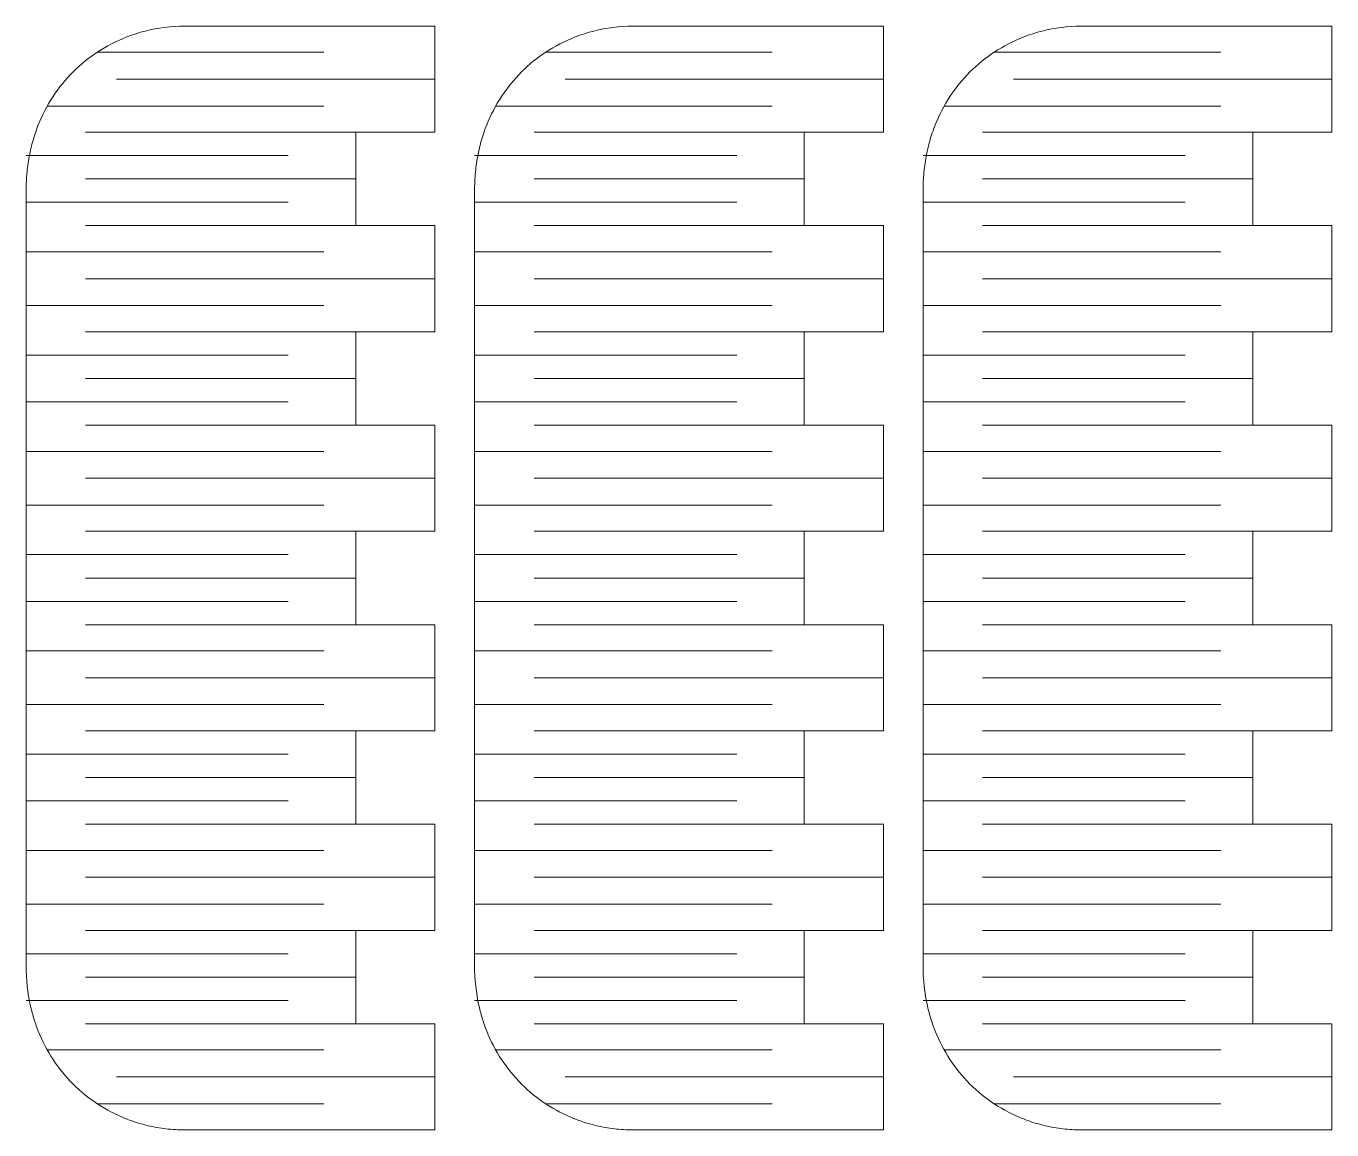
# Model space of a CAD drawing. Header units: millimetres. Extents: x -297 to 399, y -331 to 222.
# Drawn here: x 300 to 399, y 45.6 to 129.4 of the extents above; entities that cross this region are included whole.
import ezdxf

# ---------------------------------------------------------------- set-up
doc = ezdxf.new("R2010")
doc.units = ezdxf.units.MM
doc.header["$MEASUREMENT"] = 0
doc.layers.add('Layer 1', color=7, linetype='Continuous')

msp = doc.modelspace()

# ---------------------------------------------------------------- linework, layer by layer
at = {"layer": 'Layer 1', "color": 250, "lineweight": 20}
for points in [[(307.2981, 128.3985), (306.5568, 128.0825), (305.8446, 127.6924), (305.1813, 127.2326), (305.1813, 127.2326), (304.5198, 126.7741), (303.9069, 126.2463), (303.3525, 125.663), (303.3525, 125.663), (302.7996, 125.0813), (302.3049, 124.4442), (301.8812, 123.7625), (301.8812, 123.7625), (301.4541, 123.0753), (301.0992, 122.3426), (300.8188, 121.5847), (300.8188, 121.5847), (300.7419, 121.3768), (300.6706, 121.1671), (300.6049, 120.9555), (300.6049, 120.9555), (300.5387, 120.7422), (300.4783, 120.527), (300.4235, 120.3104), (300.4235, 120.3104), (300.3681, 120.0914), (300.3185, 119.8709), (300.2745, 119.6493), (300.2745, 119.6493), (300.2299, 119.4246), (300.1911, 119.1989), (300.1579, 118.9722), (300.1579, 118.9722), (300.1242, 118.742), (300.0964, 118.5109), (300.0738, 118.2792), (300.0738, 118.2792), (300.0507, 118.0434), (300.033, 117.807), (300.0221, 117.5703), (300.0221, 117.5703), (300.0109, 117.3288), (300.0069, 117.0871), (300.0028, 116.8454), (300.0028, 116.8454), (300.0028, 116.8454), (300.0028, 58.1582), (300.0028, 58.1582), (300.0028, 58.1582), (300.0028, 58.1582), (300.0102, 57.7435), (300.0102, 57.7435), (300.0102, 57.7435), (300.0102, 57.7435), (300.0274, 57.3362), (300.0274, 57.3362), (300.0274, 57.3362), (300.0274, 57.3362), (300.0545, 56.9365), (300.0545, 56.9365), (300.0545, 56.9365), (300.0545, 56.9365), (300.0914, 56.5441), (300.0914, 56.5441), (300.0914, 56.5441), (300.0914, 56.5441), (300.1382, 56.1593), (300.1382, 56.1593), (300.1382, 56.1593), (300.1382, 56.1593), (300.1949, 55.782), (300.1949, 55.782), (300.1949, 55.782), (300.1949, 55.782), (300.2614, 55.4121), (300.2614, 55.4121), (300.2614, 55.4121), (300.3278, 55.0712), (300.4077, 54.7328), (300.5013, 54.3982), (300.5013, 54.3982), (300.5938, 54.0677), (300.6996, 53.741), (300.8188, 53.4189), (300.8188, 53.4189), (301.0992, 52.661), (301.4539, 51.9287), (301.8808, 51.2417), (301.8808, 51.2417), (302.3045, 50.5598), (302.7994, 49.9226), (303.3525, 49.3406), (303.3525, 49.3406), (303.9067, 48.7574), (304.5195, 48.2298), (305.1807, 47.7714), (305.1807, 47.7714), (305.8442, 47.3115), (306.5565, 46.9213), (307.2981, 46.6051), (307.2981, 46.6051), (307.5094, 46.515), (307.723, 46.4309), (307.939, 46.3531), (307.939, 46.3531), (308.154, 46.2756), (308.3712, 46.2042), (308.5903, 46.1393), (308.5903, 46.1393), (308.8091, 46.0744), (309.0298, 46.0159), (309.252, 45.9637), (309.252, 45.9637), (309.4747, 45.9115), (309.6988, 45.8657), (309.9241, 45.8265), (309.9241, 45.8265), (310.1506, 45.787), (310.3782, 45.7542), (310.6066, 45.7274), (310.6066, 45.7274), (310.8369, 45.7004), (311.068, 45.6795), (311.2995, 45.6667), (311.2995, 45.6667), (311.5337, 45.6537), (311.7682, 45.6489), (312.0028, 45.6442), (312.0028, 45.6442), (312.0028, 45.6442), (331.0028, 45.6442), (331.0028, 45.6442), (331.0028, 45.6442), (331.0028, 45.6442), (331.0028, 53.6948), (331.0028, 53.6948), (331.0028, 53.6948), (331.0028, 53.6948), (325.0028, 53.6948), (325.0028, 53.6948), (325.0028, 53.6948), (325.0028, 53.6948), (325.0028, 60.7771), (325.0028, 60.7771), (325.0028, 60.7771), (325.0028, 60.7771), (331.0028, 60.7771), (331.0028, 60.7771), (331.0028, 60.7771), (331.0028, 60.7771), (331.0028, 68.8277), (331.0028, 68.8277), (331.0028, 68.8277), (331.0028, 68.8277), (325.0028, 68.8277), (325.0028, 68.8277), (325.0028, 68.8277), (325.0028, 68.8277), (325.0028, 75.91), (325.0028, 75.91), (325.0028, 75.91), (325.0028, 75.91), (331.0028, 75.91), (331.0028, 75.91), (331.0028, 75.91), (331.0028, 75.91), (331.0028, 83.9606), (331.0028, 83.9606), (331.0028, 83.9606), (331.0028, 83.9606), (325.0028, 83.9606), (325.0028, 83.9606), (325.0028, 83.9606), (325.0028, 83.9606), (325.0028, 91.043), (325.0028, 91.043), (325.0028, 91.043), (325.0028, 91.043), (331.0028, 91.043), (331.0028, 91.043), (331.0028, 91.043), (331.0028, 91.043), (331.0028, 99.0936), (331.0028, 99.0936), (331.0028, 99.0936), (331.0028, 99.0936), (325.0028, 99.0936), (325.0028, 99.0936), (325.0028, 99.0936), (325.0028, 99.0936), (325.0028, 106.1759), (325.0028, 106.1759), (325.0028, 106.1759), (325.0028, 106.1759), (331.0028, 106.1759), (331.0028, 106.1759), (331.0028, 106.1759), (331.0028, 106.1759), (331.0028, 114.2265), (331.0028, 114.2265), (331.0028, 114.2265), (331.0028, 114.2265), (325.0028, 114.2265), (325.0028, 114.2265), (325.0028, 114.2265), (325.0028, 114.2265), (325.0028, 121.3088), (325.0028, 121.3088), (325.0028, 121.3088), (325.0028, 121.3088), (331.0028, 121.3088), (331.0028, 121.3088), (331.0028, 121.3088), (331.0028, 121.3088), (331.0028, 129.3594), (331.0028, 129.3594), (331.0028, 129.3594), (331.0028, 129.3594), (312.0028, 129.3594), (312.0028, 129.3594), (312.0028, 129.3594), (312.0028, 129.3594), (311.6206, 129.3511), (311.6206, 129.3511), (311.6206, 129.3511), (311.6206, 129.3511), (311.2417, 129.3318), (311.2417, 129.3318), (311.2417, 129.3318), (311.2417, 129.3318), (310.8663, 129.3015), (310.8663, 129.3015), (310.8663, 129.3015), (310.8663, 129.3015), (310.4942, 129.2604), (310.4942, 129.2604), (310.4942, 129.2604), (310.4942, 129.2604), (310.1255, 129.2083), (310.1255, 129.2083), (310.1255, 129.2083), (310.1255, 129.2083), (309.7602, 129.1453), (309.7602, 129.1453), (309.7602, 129.1453), (309.7602, 129.1453), (309.3983, 129.0714), (309.3983, 129.0714), (309.3983, 129.0714), (309.3983, 129.0714), (309.0398, 128.9866), (309.0398, 128.9866), (309.0398, 128.9866), (309.0398, 128.9866), (308.6847, 128.8908), (308.6847, 128.8908), (308.6847, 128.8908), (308.6847, 128.8908), (308.333, 128.7841), (308.333, 128.7841), (308.333, 128.7841), (308.333, 128.7841), (307.9846, 128.6665), (307.9846, 128.6665), (307.9846, 128.6665), (307.9846, 128.6665), (307.6397, 128.538), (307.6397, 128.538), (307.6397, 128.538), (307.6397, 128.538), (307.2981, 128.3985), (307.2981, 128.3985)], [(341.2981, 128.3985), (340.5568, 128.0825), (339.8446, 127.6924), (339.1813, 127.2326), (339.1813, 127.2326), (338.5198, 126.7741), (337.9069, 126.2463), (337.3525, 125.663), (337.3525, 125.663), (336.7996, 125.0813), (336.3049, 124.4442), (335.8812, 123.7625), (335.8812, 123.7625), (335.4541, 123.0753), (335.0992, 122.3426), (334.8188, 121.5847), (334.8188, 121.5847), (334.7419, 121.3768), (334.6706, 121.1671), (334.6049, 120.9555), (334.6049, 120.9555), (334.5387, 120.7422), (334.4783, 120.527), (334.4235, 120.3104), (334.4235, 120.3104), (334.3681, 120.0914), (334.3185, 119.8709), (334.2745, 119.6493), (334.2745, 119.6493), (334.2299, 119.4246), (334.1911, 119.1989), (334.1579, 118.9722), (334.1579, 118.9722), (334.1242, 118.742), (334.0964, 118.5109), (334.0738, 118.2792), (334.0738, 118.2792), (334.0507, 118.0434), (334.033, 117.807), (334.0221, 117.5703), (334.0221, 117.5703), (334.0109, 117.3288), (334.0069, 117.0871), (334.0028, 116.8454), (334.0028, 116.8454), (334.0028, 116.8454), (334.0028, 58.1582), (334.0028, 58.1582), (334.0028, 58.1582), (334.0028, 58.1582), (334.0102, 57.7435), (334.0102, 57.7435), (334.0102, 57.7435), (334.0102, 57.7435), (334.0274, 57.3362), (334.0274, 57.3362), (334.0274, 57.3362), (334.0274, 57.3362), (334.0545, 56.9365), (334.0545, 56.9365), (334.0545, 56.9365), (334.0545, 56.9365), (334.0914, 56.5441), (334.0914, 56.5441), (334.0914, 56.5441), (334.0914, 56.5441), (334.1382, 56.1593), (334.1382, 56.1593), (334.1382, 56.1593), (334.1382, 56.1593), (334.1949, 55.782), (334.1949, 55.782), (334.1949, 55.782), (334.1949, 55.782), (334.2614, 55.4121), (334.2614, 55.4121), (334.2614, 55.4121), (334.3278, 55.0712), (334.4077, 54.7328), (334.5013, 54.3982), (334.5013, 54.3982), (334.5938, 54.0677), (334.6996, 53.741), (334.8188, 53.4189), (334.8188, 53.4189), (335.0992, 52.661), (335.4539, 51.9287), (335.8808, 51.2417), (335.8808, 51.2417), (336.3045, 50.5598), (336.7994, 49.9226), (337.3525, 49.3406), (337.3525, 49.3406), (337.9067, 48.7574), (338.5195, 48.2298), (339.1807, 47.7714), (339.1807, 47.7714), (339.8442, 47.3115), (340.5565, 46.9213), (341.2981, 46.6051), (341.2981, 46.6051), (341.5094, 46.515), (341.723, 46.4309), (341.939, 46.3531), (341.939, 46.3531), (342.154, 46.2756), (342.3712, 46.2042), (342.5903, 46.1393), (342.5903, 46.1393), (342.8091, 46.0744), (343.0298, 46.0159), (343.252, 45.9637), (343.252, 45.9637), (343.4747, 45.9115), (343.6988, 45.8657), (343.9241, 45.8265), (343.9241, 45.8265), (344.1506, 45.787), (344.3782, 45.7542), (344.6066, 45.7274), (344.6066, 45.7274), (344.8369, 45.7004), (345.068, 45.6795), (345.2995, 45.6667), (345.2995, 45.6667), (345.5337, 45.6537), (345.7682, 45.6489), (346.0028, 45.6442), (346.0028, 45.6442), (346.0028, 45.6442), (365.0028, 45.6442), (365.0028, 45.6442), (365.0028, 45.6442), (365.0028, 45.6442), (365.0028, 53.6948), (365.0028, 53.6948), (365.0028, 53.6948), (365.0028, 53.6948), (359.0028, 53.6948), (359.0028, 53.6948), (359.0028, 53.6948), (359.0028, 53.6948), (359.0028, 60.7771), (359.0028, 60.7771), (359.0028, 60.7771), (359.0028, 60.7771), (365.0028, 60.7771), (365.0028, 60.7771), (365.0028, 60.7771), (365.0028, 60.7771), (365.0028, 68.8277), (365.0028, 68.8277), (365.0028, 68.8277), (365.0028, 68.8277), (359.0028, 68.8277), (359.0028, 68.8277), (359.0028, 68.8277), (359.0028, 68.8277), (359.0028, 75.91), (359.0028, 75.91), (359.0028, 75.91), (359.0028, 75.91), (365.0028, 75.91), (365.0028, 75.91), (365.0028, 75.91), (365.0028, 75.91), (365.0028, 83.9606), (365.0028, 83.9606), (365.0028, 83.9606), (365.0028, 83.9606), (359.0028, 83.9606), (359.0028, 83.9606), (359.0028, 83.9606), (359.0028, 83.9606), (359.0028, 91.043), (359.0028, 91.043), (359.0028, 91.043), (359.0028, 91.043), (365.0028, 91.043), (365.0028, 91.043), (365.0028, 91.043), (365.0028, 91.043), (365.0028, 99.0936), (365.0028, 99.0936), (365.0028, 99.0936), (365.0028, 99.0936), (359.0028, 99.0936), (359.0028, 99.0936), (359.0028, 99.0936), (359.0028, 99.0936), (359.0028, 106.1759), (359.0028, 106.1759), (359.0028, 106.1759), (359.0028, 106.1759), (365.0028, 106.1759), (365.0028, 106.1759), (365.0028, 106.1759), (365.0028, 106.1759), (365.0028, 114.2265), (365.0028, 114.2265), (365.0028, 114.2265), (365.0028, 114.2265), (359.0028, 114.2265), (359.0028, 114.2265), (359.0028, 114.2265), (359.0028, 114.2265), (359.0028, 121.3088), (359.0028, 121.3088), (359.0028, 121.3088), (359.0028, 121.3088), (365.0028, 121.3088), (365.0028, 121.3088), (365.0028, 121.3088), (365.0028, 121.3088), (365.0028, 129.3594), (365.0028, 129.3594), (365.0028, 129.3594), (365.0028, 129.3594), (346.0028, 129.3594), (346.0028, 129.3594), (346.0028, 129.3594), (346.0028, 129.3594), (345.6206, 129.3511), (345.6206, 129.3511), (345.6206, 129.3511), (345.6206, 129.3511), (345.2417, 129.3318), (345.2417, 129.3318), (345.2417, 129.3318), (345.2417, 129.3318), (344.8663, 129.3015), (344.8663, 129.3015), (344.8663, 129.3015), (344.8663, 129.3015), (344.4942, 129.2604), (344.4942, 129.2604), (344.4942, 129.2604), (344.4942, 129.2604), (344.1255, 129.2083), (344.1255, 129.2083), (344.1255, 129.2083), (344.1255, 129.2083), (343.7602, 129.1453), (343.7602, 129.1453), (343.7602, 129.1453), (343.7602, 129.1453), (343.3983, 129.0714), (343.3983, 129.0714), (343.3983, 129.0714), (343.3983, 129.0714), (343.0398, 128.9866), (343.0398, 128.9866), (343.0398, 128.9866), (343.0398, 128.9866), (342.6847, 128.8908), (342.6847, 128.8908), (342.6847, 128.8908), (342.6847, 128.8908), (342.333, 128.7841), (342.333, 128.7841), (342.333, 128.7841), (342.333, 128.7841), (341.9846, 128.6665), (341.9846, 128.6665), (341.9846, 128.6665), (341.9846, 128.6665), (341.6397, 128.538), (341.6397, 128.538), (341.6397, 128.538), (341.6397, 128.538), (341.2981, 128.3985), (341.2981, 128.3985)], [(375.2981, 128.3985), (374.5568, 128.0825), (373.8446, 127.6924), (373.1813, 127.2326), (373.1813, 127.2326), (372.5198, 126.7741), (371.9069, 126.2463), (371.3525, 125.663), (371.3525, 125.663), (370.7996, 125.0813), (370.3049, 124.4442), (369.8812, 123.7625), (369.8812, 123.7625), (369.4541, 123.0753), (369.0992, 122.3426), (368.8188, 121.5847), (368.8188, 121.5847), (368.7419, 121.3768), (368.6706, 121.1671), (368.6049, 120.9555), (368.6049, 120.9555), (368.5387, 120.7422), (368.4783, 120.527), (368.4235, 120.3104), (368.4235, 120.3104), (368.3681, 120.0914), (368.3185, 119.8709), (368.2745, 119.6493), (368.2745, 119.6493), (368.2299, 119.4246), (368.1911, 119.1989), (368.1579, 118.9722), (368.1579, 118.9722), (368.1242, 118.742), (368.0964, 118.5109), (368.0738, 118.2792), (368.0738, 118.2792), (368.0507, 118.0434), (368.033, 117.807), (368.0221, 117.5703), (368.0221, 117.5703), (368.0109, 117.3288), (368.0069, 117.0871), (368.0028, 116.8454), (368.0028, 116.8454), (368.0028, 116.8454), (368.0028, 58.1582), (368.0028, 58.1582), (368.0028, 58.1582), (368.0028, 58.1582), (368.0102, 57.7435), (368.0102, 57.7435), (368.0102, 57.7435), (368.0102, 57.7435), (368.0274, 57.3362), (368.0274, 57.3362), (368.0274, 57.3362), (368.0274, 57.3362), (368.0545, 56.9365), (368.0545, 56.9365), (368.0545, 56.9365), (368.0545, 56.9365), (368.0914, 56.5441), (368.0914, 56.5441), (368.0914, 56.5441), (368.0914, 56.5441), (368.1382, 56.1593), (368.1382, 56.1593), (368.1382, 56.1593), (368.1382, 56.1593), (368.1949, 55.782), (368.1949, 55.782), (368.1949, 55.782), (368.1949, 55.782), (368.2614, 55.4121), (368.2614, 55.4121), (368.2614, 55.4121), (368.3278, 55.0712), (368.4077, 54.7328), (368.5013, 54.3982), (368.5013, 54.3982), (368.5938, 54.0677), (368.6996, 53.741), (368.8188, 53.4189), (368.8188, 53.4189), (369.0992, 52.661), (369.4539, 51.9287), (369.8808, 51.2417), (369.8808, 51.2417), (370.3045, 50.5598), (370.7994, 49.9226), (371.3525, 49.3406), (371.3525, 49.3406), (371.9067, 48.7574), (372.5195, 48.2298), (373.1807, 47.7714), (373.1807, 47.7714), (373.8442, 47.3115), (374.5565, 46.9213), (375.2981, 46.6051), (375.2981, 46.6051), (375.5094, 46.515), (375.723, 46.4309), (375.939, 46.3531), (375.939, 46.3531), (376.154, 46.2756), (376.3712, 46.2042), (376.5903, 46.1393), (376.5903, 46.1393), (376.8091, 46.0744), (377.0298, 46.0159), (377.252, 45.9637), (377.252, 45.9637), (377.4747, 45.9115), (377.6988, 45.8657), (377.9241, 45.8265), (377.9241, 45.8265), (378.1506, 45.787), (378.3782, 45.7542), (378.6066, 45.7274), (378.6066, 45.7274), (378.8369, 45.7004), (379.068, 45.6795), (379.2995, 45.6667), (379.2995, 45.6667), (379.5337, 45.6537), (379.7682, 45.6489), (380.0028, 45.6442), (380.0028, 45.6442), (380.0028, 45.6442), (399.0028, 45.6442), (399.0028, 45.6442), (399.0028, 45.6442), (399.0028, 45.6442), (399.0028, 53.6948), (399.0028, 53.6948), (399.0028, 53.6948), (399.0028, 53.6948), (393.0028, 53.6948), (393.0028, 53.6948), (393.0028, 53.6948), (393.0028, 53.6948), (393.0028, 60.7771), (393.0028, 60.7771), (393.0028, 60.7771), (393.0028, 60.7771), (399.0028, 60.7771), (399.0028, 60.7771), (399.0028, 60.7771), (399.0028, 60.7771), (399.0028, 68.8277), (399.0028, 68.8277), (399.0028, 68.8277), (399.0028, 68.8277), (393.0028, 68.8277), (393.0028, 68.8277), (393.0028, 68.8277), (393.0028, 68.8277), (393.0028, 75.91), (393.0028, 75.91), (393.0028, 75.91), (393.0028, 75.91), (399.0028, 75.91), (399.0028, 75.91), (399.0028, 75.91), (399.0028, 75.91), (399.0028, 83.9606), (399.0028, 83.9606), (399.0028, 83.9606), (399.0028, 83.9606), (393.0028, 83.9606), (393.0028, 83.9606), (393.0028, 83.9606), (393.0028, 83.9606), (393.0028, 91.043), (393.0028, 91.043), (393.0028, 91.043), (393.0028, 91.043), (399.0028, 91.043), (399.0028, 91.043), (399.0028, 91.043), (399.0028, 91.043), (399.0028, 99.0936), (399.0028, 99.0936), (399.0028, 99.0936), (399.0028, 99.0936), (393.0028, 99.0936), (393.0028, 99.0936), (393.0028, 99.0936), (393.0028, 99.0936), (393.0028, 106.1759), (393.0028, 106.1759), (393.0028, 106.1759), (393.0028, 106.1759), (399.0028, 106.1759), (399.0028, 106.1759), (399.0028, 106.1759), (399.0028, 106.1759), (399.0028, 114.2265), (399.0028, 114.2265), (399.0028, 114.2265), (399.0028, 114.2265), (393.0028, 114.2265), (393.0028, 114.2265), (393.0028, 114.2265), (393.0028, 114.2265), (393.0028, 121.3088), (393.0028, 121.3088), (393.0028, 121.3088), (393.0028, 121.3088), (399.0028, 121.3088), (399.0028, 121.3088), (399.0028, 121.3088), (399.0028, 121.3088), (399.0028, 129.3594), (399.0028, 129.3594), (399.0028, 129.3594), (399.0028, 129.3594), (380.0028, 129.3594), (380.0028, 129.3594), (380.0028, 129.3594), (380.0028, 129.3594), (379.6206, 129.3511), (379.6206, 129.3511), (379.6206, 129.3511), (379.6206, 129.3511), (379.2417, 129.3318), (379.2417, 129.3318), (379.2417, 129.3318), (379.2417, 129.3318), (378.8663, 129.3015), (378.8663, 129.3015), (378.8663, 129.3015), (378.8663, 129.3015), (378.4942, 129.2604), (378.4942, 129.2604), (378.4942, 129.2604), (378.4942, 129.2604), (378.1255, 129.2083), (378.1255, 129.2083), (378.1255, 129.2083), (378.1255, 129.2083), (377.7602, 129.1453), (377.7602, 129.1453), (377.7602, 129.1453), (377.7602, 129.1453), (377.3983, 129.0714), (377.3983, 129.0714), (377.3983, 129.0714), (377.3983, 129.0714), (377.0398, 128.9866), (377.0398, 128.9866), (377.0398, 128.9866), (377.0398, 128.9866), (376.6847, 128.8908), (376.6847, 128.8908), (376.6847, 128.8908), (376.6847, 128.8908), (376.333, 128.7841), (376.333, 128.7841), (376.333, 128.7841), (376.333, 128.7841), (375.9846, 128.6665), (375.9846, 128.6665), (375.9846, 128.6665), (375.9846, 128.6665), (375.6397, 128.538), (375.6397, 128.538), (375.6397, 128.538), (375.6397, 128.538), (375.2981, 128.3985), (375.2981, 128.3985)]]:
    msp.add_open_spline(points, degree=3, knots=[0, 0, 0, 0, 0.0144928, 0.0144928, 0.0144928, 0.0144928, 0.0289855, 0.0289855, 0.0289855, 0.0289855, 0.0434783, 0.0434783, 0.0434783, 0.0434783, 0.057971, 0.057971, 0.057971, 0.057971, 0.0724638, 0.0724638, 0.0724638, 0.0724638, 0.0869565, 0.0869565, 0.0869565, 0.0869565, 0.1014493, 0.1014493, 0.1014493, 0.1014493, 0.115942, 0.115942, 0.115942, 0.115942, 0.1304348, 0.1304348, 0.1304348, 0.1304348, 0.1449275, 0.1449275, 0.1449275, 0.1449275, 0.1594203, 0.1594203, 0.1594203, 0.1594203, 0.173913, 0.173913, 0.173913, 0.173913, 0.1884058, 0.1884058, 0.1884058, 0.1884058, 0.2028986, 0.2028986, 0.2028986, 0.2028986, 0.2173913, 0.2173913, 0.2173913, 0.2173913, 0.2318841, 0.2318841, 0.2318841, 0.2318841, 0.2463768, 0.2463768, 0.2463768, 0.2463768, 0.2608696, 0.2608696, 0.2608696, 0.2608696, 0.2753623, 0.2753623, 0.2753623, 0.2753623, 0.2898551, 0.2898551, 0.2898551, 0.2898551, 0.3043478, 0.3043478, 0.3043478, 0.3043478, 0.3188406, 0.3188406, 0.3188406, 0.3188406, 0.3333333, 0.3333333, 0.3333333, 0.3333333, 0.3478261, 0.3478261, 0.3478261, 0.3478261, 0.3623188, 0.3623188, 0.3623188, 0.3623188, 0.3768116, 0.3768116, 0.3768116, 0.3768116, 0.3913043, 0.3913043, 0.3913043, 0.3913043, 0.4057971, 0.4057971, 0.4057971, 0.4057971, 0.4202899, 0.4202899, 0.4202899, 0.4202899, 0.4347826, 0.4347826, 0.4347826, 0.4347826, 0.4492754, 0.4492754, 0.4492754, 0.4492754, 0.4637681, 0.4637681, 0.4637681, 0.4637681, 0.4782609, 0.4782609, 0.4782609, 0.4782609, 0.4927536, 0.4927536, 0.4927536, 0.4927536, 0.5072464, 0.5072464, 0.5072464, 0.5072464, 0.5217391, 0.5217391, 0.5217391, 0.5217391, 0.5362319, 0.5362319, 0.5362319, 0.5362319, 0.5507246, 0.5507246, 0.5507246, 0.5507246, 0.5652174, 0.5652174, 0.5652174, 0.5652174, 0.5797101, 0.5797101, 0.5797101, 0.5797101, 0.5942029, 0.5942029, 0.5942029, 0.5942029, 0.6086957, 0.6086957, 0.6086957, 0.6086957, 0.6231884, 0.6231884, 0.6231884, 0.6231884, 0.6376812, 0.6376812, 0.6376812, 0.6376812, 0.6521739, 0.6521739, 0.6521739, 0.6521739, 0.6666667, 0.6666667, 0.6666667, 0.6666667, 0.6811594, 0.6811594, 0.6811594, 0.6811594, 0.6956522, 0.6956522, 0.6956522, 0.6956522, 0.7101449, 0.7101449, 0.7101449, 0.7101449, 0.7246377, 0.7246377, 0.7246377, 0.7246377, 0.7391304, 0.7391304, 0.7391304, 0.7391304, 0.7536232, 0.7536232, 0.7536232, 0.7536232, 0.7681159, 0.7681159, 0.7681159, 0.7681159, 0.7826087, 0.7826087, 0.7826087, 0.7826087, 0.7971014, 0.7971014, 0.7971014, 0.7971014, 0.8115942, 0.8115942, 0.8115942, 0.8115942, 0.826087, 0.826087, 0.826087, 0.826087, 0.8405797, 0.8405797, 0.8405797, 0.8405797, 0.8550725, 0.8550725, 0.8550725, 0.8550725, 0.8695652, 0.8695652, 0.8695652, 0.8695652, 0.884058, 0.884058, 0.884058, 0.884058, 0.8985507, 0.8985507, 0.8985507, 0.8985507, 0.9130435, 0.9130435, 0.9130435, 0.9130435, 0.9275362, 0.9275362, 0.9275362, 0.9275362, 0.942029, 0.942029, 0.942029, 0.942029, 0.9565217, 0.9565217, 0.9565217, 0.9565217, 0.9710145, 0.9710145, 0.9710145, 0.9710145, 1, 1, 1, 1], dxfattribs=at)
for points in [[(305.3857, 127.3713), (305.3857, 127.3713), (322.5775, 127.3713), (322.5775, 127.3713)], [(339.3857, 127.3713), (339.3857, 127.3713), (356.5775, 127.3713), (356.5775, 127.3713)], [(373.3857, 127.3713), (373.3857, 127.3713), (390.5775, 127.3713), (390.5775, 127.3713)], [(331.0028, 125.3342), (331.0028, 125.3342), (306.86, 125.3342), (306.86, 125.3342)], [(365.0028, 125.3342), (365.0028, 125.3342), (340.86, 125.3342), (340.86, 125.3342)], [(399.0028, 125.3342), (399.0028, 125.3342), (374.86, 125.3342), (374.86, 125.3342)], [(301.6067, 123.2973), (301.6067, 123.2973), (322.5775, 123.2973), (322.5775, 123.2973)], [(335.6067, 123.2973), (335.6067, 123.2973), (356.5775, 123.2973), (356.5775, 123.2973)], [(369.6067, 123.2973), (369.6067, 123.2973), (390.5775, 123.2973), (390.5775, 123.2973)], [(325.0028, 121.309), (325.0028, 121.309), (304.5124, 121.309), (304.5124, 121.309)], [(359.0028, 121.309), (359.0028, 121.309), (338.5124, 121.309), (338.5124, 121.309)], [(393.0028, 121.309), (393.0028, 121.309), (372.5124, 121.309), (372.5124, 121.309)], [(300.0028, 119.5384), (300.0028, 119.5384), (319.8787, 119.5384), (319.8787, 119.5384)], [(334.0028, 119.5384), (334.0028, 119.5384), (353.8787, 119.5384), (353.8787, 119.5384)], [(368.0028, 119.5384), (368.0028, 119.5384), (387.8787, 119.5384), (387.8787, 119.5384)], [(325.0028, 117.7679), (325.0028, 117.7679), (304.5124, 117.7679), (304.5124, 117.7679)], [(359.0028, 117.7679), (359.0028, 117.7679), (338.5124, 117.7679), (338.5124, 117.7679)], [(393.0028, 117.7679), (393.0028, 117.7679), (372.5124, 117.7679), (372.5124, 117.7679)], [(300.0028, 115.9975), (300.0028, 115.9975), (319.8787, 115.9975), (319.8787, 115.9975)], [(334.0028, 115.9975), (334.0028, 115.9975), (353.8787, 115.9975), (353.8787, 115.9975)], [(368.0028, 115.9975), (368.0028, 115.9975), (387.8787, 115.9975), (387.8787, 115.9975)], [(325.0028, 114.2269), (325.0028, 114.2269), (304.5124, 114.2269), (304.5124, 114.2269)], [(359.0028, 114.2269), (359.0028, 114.2269), (338.5124, 114.2269), (338.5124, 114.2269)], [(393.0028, 114.2269), (393.0028, 114.2269), (372.5124, 114.2269), (372.5124, 114.2269)], [(300.0028, 112.2384), (300.0028, 112.2384), (322.5775, 112.2384), (322.5775, 112.2384)], [(334.0028, 112.2384), (334.0028, 112.2384), (356.5775, 112.2384), (356.5775, 112.2384)], [(368.0028, 112.2384), (368.0028, 112.2384), (390.5775, 112.2384), (390.5775, 112.2384)], [(331.0028, 110.2013), (331.0028, 110.2013), (304.5124, 110.2013), (304.5124, 110.2013)], [(365.0028, 110.2013), (365.0028, 110.2013), (338.5124, 110.2013), (338.5124, 110.2013)], [(399.0028, 110.2013), (399.0028, 110.2013), (372.5124, 110.2013), (372.5124, 110.2013)], [(300.0028, 108.1644), (300.0028, 108.1644), (322.5775, 108.1644), (322.5775, 108.1644)], [(334.0028, 108.1644), (334.0028, 108.1644), (356.5775, 108.1644), (356.5775, 108.1644)], [(368.0028, 108.1644), (368.0028, 108.1644), (390.5775, 108.1644), (390.5775, 108.1644)], [(325.0028, 106.1761), (325.0028, 106.1761), (304.5124, 106.1761), (304.5124, 106.1761)], [(359.0028, 106.1761), (359.0028, 106.1761), (338.5124, 106.1761), (338.5124, 106.1761)], [(393.0028, 106.1761), (393.0028, 106.1761), (372.5124, 106.1761), (372.5124, 106.1761)], [(300.0028, 104.4055), (300.0028, 104.4055), (319.8787, 104.4055), (319.8787, 104.4055)], [(334.0028, 104.4055), (334.0028, 104.4055), (353.8787, 104.4055), (353.8787, 104.4055)], [(368.0028, 104.4055), (368.0028, 104.4055), (387.8787, 104.4055), (387.8787, 104.4055)], [(325.0028, 102.635), (325.0028, 102.635), (304.5124, 102.635), (304.5124, 102.635)], [(359.0028, 102.635), (359.0028, 102.635), (338.5124, 102.635), (338.5124, 102.635)], [(393.0028, 102.635), (393.0028, 102.635), (372.5124, 102.635), (372.5124, 102.635)], [(300.0028, 100.8646), (300.0028, 100.8646), (319.8787, 100.8646), (319.8787, 100.8646)], [(334.0028, 100.8646), (334.0028, 100.8646), (353.8787, 100.8646), (353.8787, 100.8646)], [(368.0028, 100.8646), (368.0028, 100.8646), (387.8787, 100.8646), (387.8787, 100.8646)], [(325.0028, 99.094), (325.0028, 99.094), (304.5124, 99.094), (304.5124, 99.094)], [(359.0028, 99.094), (359.0028, 99.094), (338.5124, 99.094), (338.5124, 99.094)], [(393.0028, 99.094), (393.0028, 99.094), (372.5124, 99.094), (372.5124, 99.094)], [(300.0028, 97.1056), (300.0028, 97.1056), (322.5775, 97.1056), (322.5775, 97.1056)], [(334.0028, 97.1056), (334.0028, 97.1056), (356.5775, 97.1056), (356.5775, 97.1056)], [(368.0028, 97.1056), (368.0028, 97.1056), (390.5775, 97.1056), (390.5775, 97.1056)], [(331.0028, 95.0685), (331.0028, 95.0685), (304.5124, 95.0685), (304.5124, 95.0685)], [(365.0028, 95.0685), (365.0028, 95.0685), (338.5124, 95.0685), (338.5124, 95.0685)], [(399.0028, 95.0685), (399.0028, 95.0685), (372.5124, 95.0685), (372.5124, 95.0685)], [(300.0028, 93.0316), (300.0028, 93.0316), (322.5775, 93.0316), (322.5775, 93.0316)], [(334.0028, 93.0316), (334.0028, 93.0316), (356.5775, 93.0316), (356.5775, 93.0316)], [(368.0028, 93.0316), (368.0028, 93.0316), (390.5775, 93.0316), (390.5775, 93.0316)], [(325.0028, 91.0432), (325.0028, 91.0432), (304.5124, 91.0432), (304.5124, 91.0432)], [(359.0028, 91.0432), (359.0028, 91.0432), (338.5124, 91.0432), (338.5124, 91.0432)], [(393.0028, 91.0432), (393.0028, 91.0432), (372.5124, 91.0432), (372.5124, 91.0432)], [(300.0028, 89.2726), (300.0028, 89.2726), (319.8787, 89.2726), (319.8787, 89.2726)], [(334.0028, 89.2726), (334.0028, 89.2726), (353.8787, 89.2726), (353.8787, 89.2726)], [(368.0028, 89.2726), (368.0028, 89.2726), (387.8787, 89.2726), (387.8787, 89.2726)], [(325.0028, 87.5017), (325.0028, 87.5017), (304.5124, 87.5017), (304.5124, 87.5017)], [(359.0028, 87.5017), (359.0028, 87.5017), (338.5124, 87.5017), (338.5124, 87.5017)], [(393.0028, 87.5017), (393.0028, 87.5017), (372.5124, 87.5017), (372.5124, 87.5017)], [(300.0028, 85.7312), (300.0028, 85.7312), (319.8787, 85.7312), (319.8787, 85.7312)], [(334.0028, 85.7312), (334.0028, 85.7312), (353.8787, 85.7312), (353.8787, 85.7312)], [(368.0028, 85.7312), (368.0028, 85.7312), (387.8787, 85.7312), (387.8787, 85.7312)], [(325.0028, 83.9606), (325.0028, 83.9606), (304.5124, 83.9606), (304.5124, 83.9606)], [(359.0028, 83.9606), (359.0028, 83.9606), (338.5124, 83.9606), (338.5124, 83.9606)], [(393.0028, 83.9606), (393.0028, 83.9606), (372.5124, 83.9606), (372.5124, 83.9606)], [(300.0028, 81.9722), (300.0028, 81.9722), (322.5775, 81.9722), (322.5775, 81.9722)], [(334.0028, 81.9722), (334.0028, 81.9722), (356.5775, 81.9722), (356.5775, 81.9722)], [(368.0028, 81.9722), (368.0028, 81.9722), (390.5775, 81.9722), (390.5775, 81.9722)], [(331.0028, 79.9353), (331.0028, 79.9353), (304.5124, 79.9353), (304.5124, 79.9353)], [(365.0028, 79.9353), (365.0028, 79.9353), (338.5124, 79.9353), (338.5124, 79.9353)], [(399.0028, 79.9353), (399.0028, 79.9353), (372.5124, 79.9353), (372.5124, 79.9353)], [(300.0028, 77.8982), (300.0028, 77.8982), (322.5775, 77.8982), (322.5775, 77.8982)], [(334.0028, 77.8982), (334.0028, 77.8982), (356.5775, 77.8982), (356.5775, 77.8982)], [(368.0028, 77.8982), (368.0028, 77.8982), (390.5775, 77.8982), (390.5775, 77.8982)], [(325.0028, 75.9098), (325.0028, 75.9098), (304.5124, 75.9098), (304.5124, 75.9098)], [(359.0028, 75.9098), (359.0028, 75.9098), (338.5124, 75.9098), (338.5124, 75.9098)], [(393.0028, 75.9098), (393.0028, 75.9098), (372.5124, 75.9098), (372.5124, 75.9098)], [(300.0028, 74.1392), (300.0028, 74.1392), (319.8787, 74.1392), (319.8787, 74.1392)], [(334.0028, 74.1392), (334.0028, 74.1392), (353.8787, 74.1392), (353.8787, 74.1392)], [(368.0028, 74.1392), (368.0028, 74.1392), (387.8787, 74.1392), (387.8787, 74.1392)], [(325.0028, 72.3688), (325.0028, 72.3688), (304.5124, 72.3688), (304.5124, 72.3688)], [(359.0028, 72.3688), (359.0028, 72.3688), (338.5124, 72.3688), (338.5124, 72.3688)], [(393.0028, 72.3688), (393.0028, 72.3688), (372.5124, 72.3688), (372.5124, 72.3688)], [(300.0028, 70.5983), (300.0028, 70.5983), (319.8787, 70.5983), (319.8787, 70.5983)], [(334.0028, 70.5983), (334.0028, 70.5983), (353.8787, 70.5983), (353.8787, 70.5983)], [(368.0028, 70.5983), (368.0028, 70.5983), (387.8787, 70.5983), (387.8787, 70.5983)], [(325.0028, 68.8277), (325.0028, 68.8277), (304.5124, 68.8277), (304.5124, 68.8277)], [(359.0028, 68.8277), (359.0028, 68.8277), (338.5124, 68.8277), (338.5124, 68.8277)], [(393.0028, 68.8277), (393.0028, 68.8277), (372.5124, 68.8277), (372.5124, 68.8277)], [(300.0028, 66.8394), (300.0028, 66.8394), (322.5775, 66.8394), (322.5775, 66.8394)], [(334.0028, 66.8394), (334.0028, 66.8394), (356.5775, 66.8394), (356.5775, 66.8394)], [(368.0028, 66.8394), (368.0028, 66.8394), (390.5775, 66.8394), (390.5775, 66.8394)], [(331.0028, 64.8025), (331.0028, 64.8025), (304.5124, 64.8025), (304.5124, 64.8025)], [(365.0028, 64.8025), (365.0028, 64.8025), (338.5124, 64.8025), (338.5124, 64.8025)], [(399.0028, 64.8025), (399.0028, 64.8025), (372.5124, 64.8025), (372.5124, 64.8025)], [(300.0028, 62.7654), (300.0028, 62.7654), (322.5775, 62.7654), (322.5775, 62.7654)], [(334.0028, 62.7654), (334.0028, 62.7654), (356.5775, 62.7654), (356.5775, 62.7654)], [(368.0028, 62.7654), (368.0028, 62.7654), (390.5775, 62.7654), (390.5775, 62.7654)], [(325.0028, 60.7769), (325.0028, 60.7769), (304.5124, 60.7769), (304.5124, 60.7769)], [(359.0028, 60.7769), (359.0028, 60.7769), (338.5124, 60.7769), (338.5124, 60.7769)], [(393.0028, 60.7769), (393.0028, 60.7769), (372.5124, 60.7769), (372.5124, 60.7769)], [(300.0028, 59.0063), (300.0028, 59.0063), (319.8787, 59.0063), (319.8787, 59.0063)], [(334.0028, 59.0063), (334.0028, 59.0063), (353.8787, 59.0063), (353.8787, 59.0063)], [(368.0028, 59.0063), (368.0028, 59.0063), (387.8787, 59.0063), (387.8787, 59.0063)], [(325.0028, 57.2359), (325.0028, 57.2359), (304.5124, 57.2359), (304.5124, 57.2359)], [(359.0028, 57.2359), (359.0028, 57.2359), (338.5124, 57.2359), (338.5124, 57.2359)], [(393.0028, 57.2359), (393.0028, 57.2359), (372.5124, 57.2359), (372.5124, 57.2359)], [(300.0028, 55.4654), (300.0028, 55.4654), (319.8787, 55.4654), (319.8787, 55.4654)], [(334.0028, 55.4654), (334.0028, 55.4654), (353.8787, 55.4654), (353.8787, 55.4654)], [(368.0028, 55.4654), (368.0028, 55.4654), (387.8787, 55.4654), (387.8787, 55.4654)], [(325.0028, 53.6948), (325.0028, 53.6948), (304.5124, 53.6948), (304.5124, 53.6948)], [(359.0028, 53.6948), (359.0028, 53.6948), (338.5124, 53.6948), (338.5124, 53.6948)], [(393.0028, 53.6948), (393.0028, 53.6948), (372.5124, 53.6948), (372.5124, 53.6948)], [(301.6067, 51.7065), (301.6067, 51.7065), (322.5775, 51.7065), (322.5775, 51.7065)], [(335.6067, 51.7065), (335.6067, 51.7065), (356.5775, 51.7065), (356.5775, 51.7065)], [(369.6067, 51.7065), (369.6067, 51.7065), (390.5775, 51.7065), (390.5775, 51.7065)], [(331.0028, 49.6696), (331.0028, 49.6696), (306.86, 49.6696), (306.86, 49.6696)], [(365.0028, 49.6696), (365.0028, 49.6696), (340.86, 49.6696), (340.86, 49.6696)], [(399.0028, 49.6696), (399.0028, 49.6696), (374.86, 49.6696), (374.86, 49.6696)], [(305.3857, 47.6325), (305.3857, 47.6325), (322.5775, 47.6325), (322.5775, 47.6325)], [(339.3857, 47.6325), (339.3857, 47.6325), (356.5775, 47.6325), (356.5775, 47.6325)], [(373.3857, 47.6325), (373.3857, 47.6325), (390.5775, 47.6325), (390.5775, 47.6325)]]:
    msp.add_open_spline(points, degree=3, dxfattribs=at)

doc.saveas('drawing.dxf')
